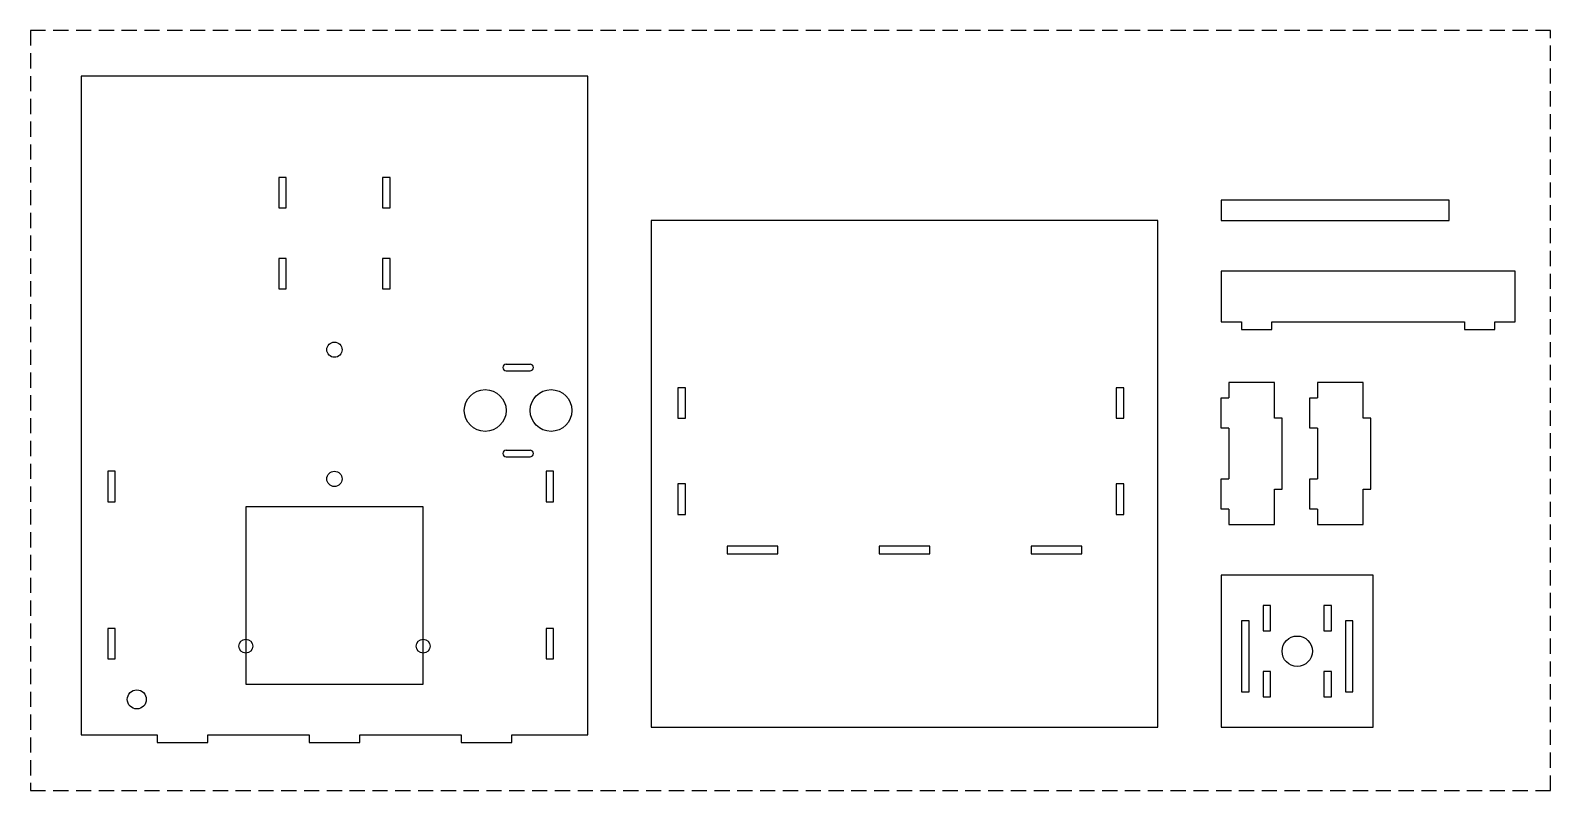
# Model space of a CAD drawing. Header units: millimetres. Extents: x 0 to 600, y 0 to 300.
import ezdxf

# ---------------------------------------------------------------- set-up
doc = ezdxf.new("R2010")
doc.units = ezdxf.units.MM
doc.linetypes.add('DASHED', pattern=[9, 6, -3])
doc.layers.add('CUT', color=1, linetype='CONTINUOUS')
doc.layers.add('SHEET', color=2, linetype='DASHED')

msp = doc.modelspace()

# ---------------------------------------------------------------- linework, layer by layer
at = {"layer": 'CUT'}
for p, q in [((220, 282), (20, 282)), ((20, 282), (20, 22)), ((220, 22), (220, 282)), ((101, 242), (98, 242)), ((98, 242), (98, 230)), ((101, 230), (101, 242)), ((142, 242), (139, 242)), ((139, 242), (139, 230)), ((142, 230), (142, 242)), ((98, 230), (101, 230)), ((139, 230), (142, 230)), ((560, 233), (470, 233)), ((470, 233), (470, 225)), ((560, 225), (560, 233)), ((445, 225), (245, 225)), ((245, 225), (245, 25)), ((445, 25), (445, 225)), ((470, 225), (560, 225)), ((101, 210), (98, 210)), ((98, 210), (98, 198)), ((101, 198), (101, 210)), ((142, 210), (139, 210)), ((139, 210), (139, 198)), ((142, 198), (142, 210)), ((586, 205), (470, 205)), ((470, 205), (470, 185)), ((586, 185), (586, 205)), ((98, 198), (101, 198)), ((139, 198), (142, 198)), ((470, 185), (478, 185)), ((478, 185), (478, 182)), ((478, 182), (490, 182)), ((490, 182), (490, 185)), ((490, 185), (566, 185)), ((566, 185), (566, 182)), ((566, 182), (578, 182)), ((578, 182), (578, 185)), ((578, 185), (586, 185)), ((187.8, 168.3), (197.2, 168.3)), ((187.8, 165.7), (197.2, 165.7)), ((258.5, 159), (255.5, 159)), ((255.5, 159), (255.5, 147)), ((258.5, 147), (258.5, 159)), ((431.5, 159), (428.5, 159)), ((428.5, 159), (428.5, 147)), ((431.5, 147), (431.5, 159)), ((491, 161), (473, 161)), ((473, 161), (473, 155)), ((491, 147), (491, 161)), ((526, 161), (508, 161)), ((508, 161), (508, 155)), ((526, 147), (526, 161)), ((470, 143), (470, 155)), ((470, 155), (473, 155)), ((505, 143), (505, 155)), ((505, 155), (508, 155)), ((255.5, 147), (258.5, 147)), ((428.5, 147), (431.5, 147)), ((494, 147), (491, 147)), ((494, 119), (494, 147)), ((529, 147), (526, 147)), ((529, 119), (529, 147)), ((473, 143), (470, 143)), ((473, 143), (473, 123)), ((508, 143), (505, 143)), ((508, 143), (508, 123)), ((187.8, 134.3), (197.2, 134.3)), ((33.5, 126), (30.5, 126)), ((30.5, 126), (30.5, 114)), ((33.5, 114), (33.5, 126)), ((187.8, 131.7), (197.2, 131.7)), ((206.5, 126), (203.5, 126)), ((203.5, 126), (203.5, 114)), ((206.5, 114), (206.5, 126)), ((258.5, 121), (255.5, 121)), ((255.5, 121), (255.5, 109)), ((258.5, 109), (258.5, 121)), ((431.5, 121), (428.5, 121)), ((428.5, 121), (428.5, 109)), ((431.5, 109), (431.5, 121)), ((470, 111), (470, 123)), ((470, 123), (473, 123)), ((505, 111), (505, 123)), ((505, 123), (508, 123)), ((30.5, 114), (33.5, 114)), ((203.5, 114), (206.5, 114)), ((491, 105), (491, 119)), ((491, 119), (494, 119)), ((526, 105), (526, 119)), ((526, 119), (529, 119)), ((155, 112), (85, 112)), ((85, 112), (85, 42)), ((155, 42), (155, 112)), ((255.5, 109), (258.5, 109)), ((428.5, 109), (431.5, 109)), ((473, 111), (470, 111)), ((473, 111), (473, 105)), ((508, 111), (505, 111)), ((508, 111), (508, 105)), ((473, 105), (491, 105)), ((508, 105), (526, 105)), ((295, 96.5), (275, 96.5)), ((275, 96.5), (275, 93.5)), ((295, 93.5), (295, 96.5)), ((355, 96.5), (335, 96.5)), ((335, 96.5), (335, 93.5)), ((355, 93.5), (355, 96.5)), ((415, 96.5), (395, 96.5)), ((395, 96.5), (395, 93.5)), ((415, 93.5), (415, 96.5)), ((275, 93.5), (295, 93.5)), ((335, 93.5), (355, 93.5)), ((395, 93.5), (415, 93.5)), ((530, 85), (470, 85)), ((470, 85), (470, 25)), ((530, 25), (530, 85)), ((489.5, 73), (486.5, 73)), ((486.5, 73), (486.5, 63)), ((489.5, 63), (489.5, 73)), ((513.5, 73), (510.5, 73)), ((510.5, 73), (510.5, 63)), ((513.5, 63), (513.5, 73)), ((481, 67), (478, 67)), ((478, 67), (478, 39)), ((481, 39), (481, 67)), ((522, 67), (519, 67)), ((519, 67), (519, 39)), ((522, 39), (522, 67)), ((33.5, 64), (30.5, 64)), ((30.5, 64), (30.5, 52)), ((33.5, 52), (33.5, 64)), ((206.5, 64), (203.5, 64)), ((203.5, 64), (203.5, 52)), ((206.5, 52), (206.5, 64)), ((486.5, 63), (489.5, 63)), ((510.5, 63), (513.5, 63)), ((30.5, 52), (33.5, 52)), ((203.5, 52), (206.5, 52)), ((85, 42), (155, 42)), ((489.5, 47), (486.5, 47)), ((486.5, 47), (486.5, 37)), ((489.5, 37), (489.5, 47)), ((513.5, 47), (510.5, 47)), ((510.5, 47), (510.5, 37)), ((513.5, 37), (513.5, 47)), ((478, 39), (481, 39)), ((486.5, 37), (489.5, 37)), ((510.5, 37), (513.5, 37)), ((519, 39), (522, 39)), ((245, 25), (445, 25)), ((470, 25), (530, 25)), ((20, 22), (50, 22)), ((50, 22), (50, 19)), ((50, 19), (70, 19)), ((70, 19), (70, 22)), ((70, 22), (110, 22)), ((110, 22), (110, 19)), ((110, 19), (130, 19)), ((130, 19), (130, 22)), ((130, 22), (170, 22)), ((170, 22), (170, 19)), ((170, 19), (190, 19)), ((190, 19), (190, 22)), ((190, 22), (220, 22))]:
    msp.add_line(p, q, dxfattribs=at)
for centre, radius in [((120, 174), 3), ((179.5, 150), 8.25), ((205.5, 150), 8.25), ((120, 123), 3), ((500, 55), 6), ((85, 57), 2.75), ((155, 57), 2.75), ((42, 36), 3.75)]:
    msp.add_circle(centre, radius, dxfattribs=at)
for centre, start, end in [((187.8, 167), 90, 270), ((197.2, 167), 270, 90), ((187.8, 133), 90, 270), ((197.2, 133), 270, 90)]:
    msp.add_arc(centre, 1.3, start, end, dxfattribs=at)
at = {"layer": 'SHEET'}
for p, q in [((600, 300), (0, 300)), ((0, 300), (0, 0)), ((600, 0), (600, 300)), ((0, 0), (600, 0))]:
    msp.add_line(p, q, dxfattribs=at)

doc.saveas('drawing.dxf')
